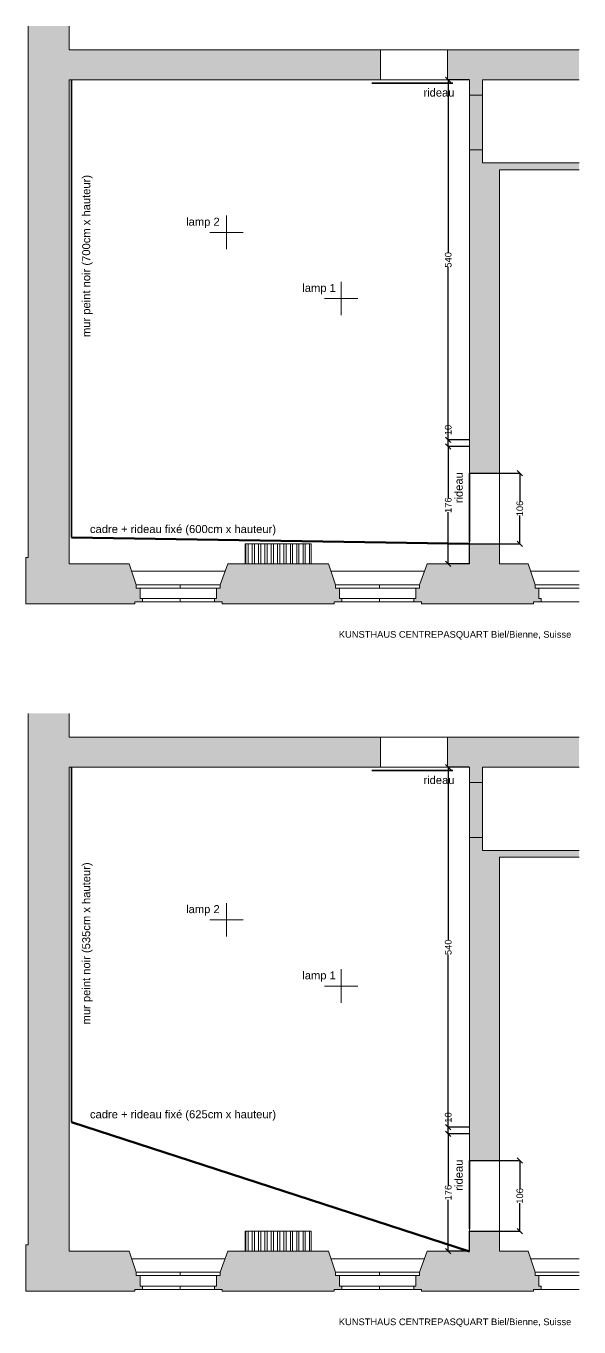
# Model space of a CAD drawing. Header units: millimetres. Extents: x -164 to 1796, y -2269 to 790.
# Drawn here: x 967 to 1796, y -2269 to -317 of the extents above; entities that cross this region are included whole.
import ezdxf

# ---------------------------------------------------------------- set-up
doc = ezdxf.new("R2010")
doc.units = ezdxf.units.MM
for name, color, linetype, lineweight in [('dimensions', 251, 'Continuous', 13), ('intervention', 230, 'Continuous', 35), ('invisible', 253, 'Continuous', 5), ('murs', 7, 'Continuous', 15), ('thin', 251, 'Continuous', 9)]:
    doc.layers.add(name, color=color, linetype=linetype, lineweight=lineweight)
doc.styles.get("Standard").update_dxf_attribs({"font": 'arial.ttf'})
doc.linetypes.add('ZIGZAG', pattern='A,0.00254,-5.08,[131,ltypeshp.shx,S=5.08,R=0,X=-5.08,Y=0],-10.16,[131,ltypeshp.shx,S=5.08,R=180,X=5.08,Y=0],-5.08', length=20.32254)
doc.dimstyles.get("Standard").update_dxf_attribs({"dimtxt": 10, "dimasz": 8, "dimexe": 0.18, "dimexo": 0.0625, "dimgap": 0.09, "dimtad": 0, "dimdec": 0, "dimzin": 0, "dimdsep": 46, "dimtxsty": 'Standard', "dimblk": 'OBLIQUE', "dimcen": 0.09, "dimadec": 0, "dimazin": 0, "dimtfac": 1, "dimtdec": 0, "dimtofl": 0, "dimtmove": 0, "dimatfit": 3, "dimldrblk": 'OBLIQUE', "dimfxl": 1, "dimtolj": 1, "dimtzin": 0, "dimarcsym": 0})

# ---------------------------------------------------------------- blocks, each defined once
blk = doc.blocks.new('_Oblique')
at = {"color": 0, "linetype": 'ByBlock', "lineweight": -2}
blk.add_line((-0.5, -0.5), (0.5, 0.5), dxfattribs=at)
blk = doc.blocks.new('*D25')
at = {"layer": 'Defpoints', "color": 0, "transparency": 16777216}
for p in [(1599.7, -948), (1631.4, -948), (1631.4, -1124)]:
    blk.add_point(p, dxfattribs=at)
at = {"layer": 'dimensions', "color": 0, "lineweight": -2, "transparency": 16777216}
for p, q in [((1631.3, -948), (1599.5, -948)), ((1599.7, -948), (1599.7, -1025.3)), ((1599.7, -1124), (1599.7, -1046.7)), ((1631.3, -1124), (1599.5, -1124))]:
    blk.add_line(p, q, dxfattribs=at)
at = {"layer": 'dimensions', "color": 0, "lineweight": -2, "transparency": 16777216, "xscale": 8, "yscale": 8, "zscale": 8}
for p, rotation in [((1599.7, -948), 90), ((1599.7, -1124), 270)]:
    blk.add_blockref('_Oblique', p, dxfattribs=dict(at, rotation=rotation))
at = {"layer": 'dimensions', "color": 0, "transparency": 16777216, "insert": (1599.7, -1036), "char_height": 10, "attachment_point": 5, "rotation": 90}
blk.add_mtext('\\A1;176', dxfattribs=at)
blk = doc.blocks.new('*D26')
at = {"layer": 'Defpoints', "color": 0, "transparency": 16777216}
for p in [(1599.7, -398), (1631.4, -398), (1631.4, -937.9)]:
    blk.add_point(p, dxfattribs=at)
at = {"layer": 'dimensions', "color": 0, "lineweight": -2, "transparency": 16777216}
for p, q in [((1631.3, -398), (1599.5, -398)), ((1599.7, -398), (1599.7, -656.9)), ((1599.7, -937.9), (1599.7, -679.1)), ((1631.3, -937.9), (1599.5, -937.9))]:
    blk.add_line(p, q, dxfattribs=at)
at = {"layer": 'dimensions', "color": 0, "lineweight": -2, "transparency": 16777216, "xscale": 8, "yscale": 8, "zscale": 8}
for p, rotation in [((1599.7, -398), 90), ((1599.7, -937.9), 270)]:
    blk.add_blockref('_Oblique', p, dxfattribs=dict(at, rotation=rotation))
at = {"layer": 'dimensions', "color": 0, "transparency": 16777216, "insert": (1599.7, -668), "char_height": 10, "attachment_point": 5, "rotation": 90}
blk.add_mtext('\\A1;540', dxfattribs=at)
blk = doc.blocks.new('*D24')
at = {"layer": 'Defpoints', "color": 0, "transparency": 16777216}
for p in [(1599.7, -938), (1630.8, -938), (1630.8, -948)]:
    blk.add_point(p, dxfattribs=at)
at = {"layer": 'dimensions', "color": 0, "lineweight": -2, "transparency": 16777216}
for p, q in [((1599.7, -938), (1599.7, -930)), ((1630.7, -938), (1599.5, -938)), ((1630.7, -948), (1599.5, -948)), ((1599.7, -948), (1599.7, -938))]:
    blk.add_line(p, q, dxfattribs=at)
at = {"layer": 'dimensions', "color": 0, "lineweight": -2, "transparency": 16777216, "xscale": 8, "yscale": 8, "zscale": 8}
for p, rotation in [((1599.7, -938), 90), ((1599.7, -948), 270)]:
    blk.add_blockref('_Oblique', p, dxfattribs=dict(at, rotation=rotation))
at = {"layer": 'dimensions', "color": 0, "transparency": 16777216, "insert": (1599.7, -923.2), "char_height": 10, "attachment_point": 5, "rotation": 90}
blk.add_mtext('\\A1;10', dxfattribs=at)
blk = doc.blocks.new('*D27')
at = {"layer": 'Defpoints', "color": 0, "transparency": 16777216}
for p in [(1631.4, -988), (1631.4, -1094), (1707.1, -1094)]:
    blk.add_point(p, dxfattribs=at)
at = {"layer": 'murs', "color": 0, "lineweight": -2, "transparency": 16777216}
for p, q in [((1631.5, -988), (1707.3, -988)), ((1707.1, -988), (1707.1, -1030.3)), ((1707.1, -1094), (1707.1, -1051.7)), ((1631.5, -1094), (1707.3, -1094))]:
    blk.add_line(p, q, dxfattribs=at)
at = {"layer": 'murs', "color": 0, "lineweight": -2, "transparency": 16777216, "xscale": 8, "yscale": 8, "zscale": 8}
for p, rotation in [((1707.1, -988), 90), ((1707.1, -1094), 270)]:
    blk.add_blockref('_Oblique', p, dxfattribs=dict(at, rotation=rotation))
at = {"layer": 'murs', "color": 0, "transparency": 16777216, "insert": (1707.1, -1041), "char_height": 10, "attachment_point": 5, "rotation": 90}
blk.add_mtext('\\A1;106', dxfattribs=at)
blk = doc.blocks.new('*D29')
at = {"layer": 'Defpoints', "color": 0, "transparency": 16777216}
for p in [(1599.7, -1979.1), (1631.4, -1979.1), (1631.4, -2155.1)]:
    blk.add_point(p, dxfattribs=at)
at = {"layer": 'dimensions', "color": 0, "lineweight": -2, "transparency": 16777216}
for p, q in [((1631.3, -1979.1), (1599.5, -1979.1)), ((1599.7, -1979.1), (1599.7, -2056.5)), ((1599.7, -2155.1), (1599.7, -2077.8)), ((1631.3, -2155.1), (1599.5, -2155.1))]:
    blk.add_line(p, q, dxfattribs=at)
at = {"layer": 'dimensions', "color": 0, "lineweight": -2, "transparency": 16777216, "xscale": 8, "yscale": 8, "zscale": 8}
for p, rotation in [((1599.7, -1979.1), 90), ((1599.7, -2155.1), 270)]:
    blk.add_blockref('_Oblique', p, dxfattribs=dict(at, rotation=rotation))
at = {"layer": 'dimensions', "color": 0, "transparency": 16777216, "insert": (1599.7, -2067.1), "char_height": 10, "attachment_point": 5, "rotation": 90}
blk.add_mtext('\\A1;176', dxfattribs=at)
blk = doc.blocks.new('*D30')
at = {"layer": 'Defpoints', "color": 0, "transparency": 16777216}
for p in [(1599.7, -1429.1), (1631.4, -1429.1), (1631.4, -1969.1)]:
    blk.add_point(p, dxfattribs=at)
at = {"layer": 'dimensions', "color": 0, "lineweight": -2, "transparency": 16777216}
for p, q in [((1631.3, -1429.1), (1599.5, -1429.1)), ((1599.7, -1429.1), (1599.7, -1688)), ((1599.7, -1969.1), (1599.7, -1710.2)), ((1631.3, -1969.1), (1599.5, -1969.1))]:
    blk.add_line(p, q, dxfattribs=at)
at = {"layer": 'dimensions', "color": 0, "lineweight": -2, "transparency": 16777216, "xscale": 8, "yscale": 8, "zscale": 8}
for p, rotation in [((1599.7, -1429.1), 90), ((1599.7, -1969.1), 270)]:
    blk.add_blockref('_Oblique', p, dxfattribs=dict(at, rotation=rotation))
at = {"layer": 'dimensions', "color": 0, "transparency": 16777216, "insert": (1599.7, -1699.1), "char_height": 10, "attachment_point": 5, "rotation": 90}
blk.add_mtext('\\A1;540', dxfattribs=at)
blk = doc.blocks.new('*D28')
at = {"layer": 'Defpoints', "color": 0, "transparency": 16777216}
for p in [(1599.7, -1969.1), (1630.8, -1969.1), (1630.8, -1979.1)]:
    blk.add_point(p, dxfattribs=at)
at = {"layer": 'dimensions', "color": 0, "lineweight": -2, "transparency": 16777216}
for p, q in [((1630.7, -1969.1), (1599.5, -1969.1)), ((1599.7, -1969.1), (1599.7, -1961.1)), ((1599.7, -1979.1), (1599.7, -1969.1)), ((1630.7, -1979.1), (1599.5, -1979.1))]:
    blk.add_line(p, q, dxfattribs=at)
at = {"layer": 'dimensions', "color": 0, "lineweight": -2, "transparency": 16777216, "xscale": 8, "yscale": 8, "zscale": 8}
for p, rotation in [((1599.7, -1969.1), 90), ((1599.7, -1979.1), 270)]:
    blk.add_blockref('_Oblique', p, dxfattribs=dict(at, rotation=rotation))
at = {"layer": 'dimensions', "color": 0, "transparency": 16777216, "insert": (1599.7, -1954.4), "char_height": 10, "attachment_point": 5, "rotation": 90}
blk.add_mtext('\\A1;10', dxfattribs=at)
blk = doc.blocks.new('*D31')
at = {"layer": 'Defpoints', "color": 0, "transparency": 16777216}
for p in [(1631.4, -2019.1), (1631.4, -2125.1), (1707.1, -2125.1)]:
    blk.add_point(p, dxfattribs=at)
at = {"layer": 'murs', "color": 0, "lineweight": -2, "transparency": 16777216}
for p, q in [((1631.5, -2019.1), (1707.3, -2019.1)), ((1707.1, -2019.1), (1707.1, -2061.5)), ((1707.1, -2125.1), (1707.1, -2082.8)), ((1631.5, -2125.1), (1707.3, -2125.1))]:
    blk.add_line(p, q, dxfattribs=at)
at = {"layer": 'murs', "color": 0, "lineweight": -2, "transparency": 16777216, "xscale": 8, "yscale": 8, "zscale": 8}
for p, rotation in [((1707.1, -2019.1), 90), ((1707.1, -2125.1), 270)]:
    blk.add_blockref('_Oblique', p, dxfattribs=dict(at, rotation=rotation))
at = {"layer": 'murs', "color": 0, "transparency": 16777216, "insert": (1707.1, -2072.1), "char_height": 10, "attachment_point": 5, "rotation": 90}
blk.add_mtext('\\A1;106', dxfattribs=at)

msp = doc.modelspace()

# ---------------------------------------------------------------- hatches: boundary and pattern name
at = {"layer": 'murs'}
h = msp.add_hatch(color=254, dxfattribs=at)
h.dxf.hatch_style = 1
h.paths.add_polyline_path([(1651, -420.9), (1631.4, -420.9), (1631.4, -503.1), (1651, -503.1)])
h.paths.add_polyline_path([(970, -317.3), (1031.4, -317.3), (1031.4, -353), (1498.4, -353), (1498.4, -398), (1031.4, -398), (1031.4, -1124), (1121.4, -1124), (1131.9, -1155.3), (1131.9, -1160.3), (1137.6, -1160.3), (1137.6, -1176), (1141.1, -1176), (1141.1, -1181), (1129.6, -1181), (1129.6, -1184), (1031.4, -1184), (966.6, -1184), (966.6, -1114.4), (970, -1114.4)])
h.paths.add_polyline_path([(1598.4, -353), (1795.8, -353), (1795.8, -398), (1651, -398), (1651, -420.9), (1631.4, -420.9), (1631.4, -398), (1598.4, -398)])
h.paths.add_polyline_path([(1631.4, -503.1), (1651, -503.1), (1651, -522.7), (1795.8, -522.7), (1795.8, -532.8), (1676.4, -532.8), (1676.4, -988), (1631.4, -988)])
h.paths.add_polyline_path([(1568, -1124), (1631.4, -1124), (1631.4, -1094), (1676.4, -1094), (1676.4, -1124), (1719.5, -1124), (1730, -1155.3), (1730, -1160.3), (1735.7, -1160.3), (1735.7, -1176), (1739.2, -1176), (1739.2, -1181), (1727.7, -1181), (1727.7, -1184), (1559.5, -1184), (1559.5, -1181), (1548, -1181), (1548, -1176), (1551.1, -1176), (1551.1, -1160.3), (1556.8, -1160.3), (1556.8, -1155.3)])
h.paths.add_polyline_path([(1252.2, -1160.3), (1257.9, -1160.3), (1257.9, -1155.3), (1269.1, -1124), (1420.3, -1124), (1430.8, -1155.3), (1430.8, -1160.3), (1436.5, -1160.3), (1436.5, -1176), (1440, -1176), (1440, -1181), (1428.5, -1181), (1428.5, -1184), (1260.6, -1184), (1260.6, -1181), (1249.1, -1181), (1249.1, -1176), (1252.2, -1176)], flags=17)
h = msp.add_hatch(color=254, dxfattribs=at)
h.dxf.hatch_style = 1
h.paths.add_polyline_path([(1651, -1452), (1631.4, -1452), (1631.4, -1534.2), (1651, -1534.2)])
h.paths.add_polyline_path([(970, -1348.4), (1031.4, -1348.4), (1031.4, -1384.1), (1498.4, -1384.1), (1498.4, -1429.1), (1031.4, -1429.1), (1031.4, -2155.1), (1121.4, -2155.1), (1131.9, -2186.5), (1131.9, -2191.5), (1137.6, -2191.5), (1137.6, -2207.2), (1141.1, -2207.2), (1141.1, -2212.2), (1129.6, -2212.2), (1129.6, -2215.1), (1031.4, -2215.1), (966.6, -2215.1), (966.6, -2145.5), (970, -2145.5)])
h.paths.add_polyline_path([(1598.4, -1384.1), (1795.8, -1384.1), (1795.8, -1429.1), (1651, -1429.1), (1651, -1452), (1631.4, -1452), (1631.4, -1429.1), (1598.4, -1429.1)])
h.paths.add_polyline_path([(1631.4, -1534.2), (1651, -1534.2), (1651, -1553.8), (1795.8, -1553.8), (1795.8, -1564), (1676.4, -1564), (1676.4, -2019.1), (1631.4, -2019.1)])
h.paths.add_polyline_path([(1568, -2155.1), (1631.4, -2155.1), (1631.4, -2125.1), (1676.4, -2125.1), (1676.4, -2155.1), (1719.5, -2155.1), (1730, -2186.5), (1730, -2191.5), (1735.7, -2191.5), (1735.7, -2207.2), (1739.2, -2207.2), (1739.2, -2212.2), (1727.7, -2212.2), (1727.7, -2215.1), (1559.5, -2215.1), (1559.5, -2212.2), (1548, -2212.2), (1548, -2207.2), (1551.1, -2207.2), (1551.1, -2191.5), (1556.8, -2191.5), (1556.8, -2186.5)])
h.paths.add_polyline_path([(1252.2, -2191.5), (1257.9, -2191.5), (1257.9, -2186.5), (1269.1, -2155.1), (1420.3, -2155.1), (1430.8, -2186.5), (1430.8, -2191.5), (1436.5, -2191.5), (1436.5, -2207.2), (1440, -2207.2), (1440, -2212.2), (1428.5, -2212.2), (1428.5, -2215.1), (1260.6, -2215.1), (1260.6, -2212.2), (1249.1, -2212.2), (1249.1, -2207.2), (1252.2, -2207.2)], flags=17)
at = {"layer": 'thin'}
h = msp.add_hatch(dxfattribs=at)
h.set_pattern_fill('STEEL', color=256, scale=3, angle=45)
h.set_pattern_definition([(90, (1109.166, -988.006), (-9.525, 2e-15), []), (90, (1105.798, -984.639), (-9.525, 2e-15), [])])
h.paths.add_polyline_path([(1295.2, -1124), (1394.1, -1124), (1394.1, -1094), (1295.2, -1094)])
h = msp.add_hatch(dxfattribs=at)
h.set_pattern_fill('STEEL', color=256, scale=3, angle=45)
h.set_pattern_definition([(90, (1109.166, -2019.133), (-9.525, 2e-15), []), (90, (1105.798, -2015.766), (-9.525, 2e-15), [])])
h.paths.add_polyline_path([(1295.2, -2155.1), (1394.1, -2155.1), (1394.1, -2125.1), (1295.2, -2125.1)])

# ---------------------------------------------------------------- linework, layer by layer
for p, q in [((1631.4, -1124), (1631.4, -1094)), ((1631.4, -2155.1), (1631.4, -2125.1))]:
    msp.add_line(p, q)
at = {"layer": 'intervention', "linetype": 'ZIGZAG'}
for p, q in [((1606.8, -403), (1485.4, -403)), ((1631.4, -988), (1631.4, -1090.4)), ((1606.8, -1434.1), (1485.4, -1434.1)), ((1631.4, -2019.1), (1631.4, -2121.6))]:
    msp.add_line(p, q, dxfattribs=at)
at = {"layer": 'intervention', "lineweight": 80}
for p, q in [((1631.5, -1094), (1034.7, -1084.5)), ((1631.5, -2155.2), (1034.7, -1961.3))]:
    msp.add_line(p, q, dxfattribs=at)
at = {"layer": 'intervention'}
for points in [[(1034.7, -1084.5), (1034.8, -398)], [(1034.8, -1961.3), (1034.8, -1429.1)]]:
    msp.add_lwpolyline(points, dxfattribs=at)
at = {"layer": 'invisible'}
for p, q in [((1598.4, -353), (1498.4, -353)), ((1598.4, -398), (1498.4, -398)), ((1631.4, -988), (1631.4, -1094)), ((1676.4, -988), (1676.4, -1094)), ((1598.4, -1384.1), (1498.4, -1384.1)), ((1598.4, -1429.1), (1498.4, -1429.1)), ((1631.4, -2019.1), (1631.4, -2125.1)), ((1676.4, -2019.1), (1676.4, -2125.1))]:
    msp.add_line(p, q, dxfattribs=at)
at = {"layer": 'murs'}
for p, q in [((1631.4, -503.1), (1651, -503.1)), ((1267.3, -601.7), (1267.3, -651.9)), ((1292.4, -626.8), (1242.1, -626.8)), ((1439.3, -701), (1439.3, -751.2)), ((1464.4, -726.1), (1414.1, -726.1)), ((1631.4, -1534.2), (1651, -1534.2)), ((1267.3, -1632.8), (1267.3, -1683)), ((1292.4, -1657.9), (1242.1, -1657.9)), ((1439.3, -1732.1), (1439.3, -1782.3)), ((1464.4, -1757.2), (1414.1, -1757.2))]:
    msp.add_line(p, q, dxfattribs=at)
for points in [[(970, -317.3), (970, -1114.4), (966.6, -1114.4), (966.6, -1184), (1031.4, -1184), (1129.6, -1184), (1129.6, -1181), (1141.1, -1181), (1141.1, -1176), (1137.6, -1176), (1137.6, -1160.3), (1131.9, -1160.3), (1131.9, -1155.3), (1121.4, -1124), (1031.4, -1124), (1031.4, -398), (1498.4, -398), (1498.4, -353), (1031.4, -353), (1031.4, -317.3)], [(1795.8, -353), (1598.4, -353), (1598.4, -398), (1631.4, -398), (1631.4, -420.9), (1651, -420.9), (1651, -398), (1795.8, -398)], [(1795.8, -522.7), (1651, -522.7), (1651, -420.9), (1631.4, -420.9), (1631.4, -988), (1676.4, -988), (1676.4, -532.8), (1795.8, -532.8)], [(970, -1348.4), (970, -2145.5), (966.6, -2145.5), (966.6, -2215.1), (1031.4, -2215.1), (1129.6, -2215.1), (1129.6, -2212.2), (1141.1, -2212.2), (1141.1, -2207.2), (1137.6, -2207.2), (1137.6, -2191.5), (1131.9, -2191.5), (1131.9, -2186.5), (1121.4, -2155.1), (1031.4, -2155.1), (1031.4, -1429.1), (1498.4, -1429.1), (1498.4, -1384.1), (1031.4, -1384.1), (1031.4, -1348.4)], [(1795.8, -1384.1), (1598.4, -1384.1), (1598.4, -1429.1), (1631.4, -1429.1), (1631.4, -1452), (1651, -1452), (1651, -1429.1), (1795.8, -1429.1)], [(1795.8, -1553.8), (1651, -1553.8), (1651, -1452), (1631.4, -1452), (1631.4, -2019.1), (1676.4, -2019.1), (1676.4, -1564), (1795.8, -1564)]]:
    msp.add_lwpolyline(points, dxfattribs=at)
for points in [[(1551.1, -1160.3), (1551.1, -1176), (1548, -1176), (1548, -1181), (1559.5, -1181), (1559.5, -1184), (1727.7, -1184), (1727.7, -1181), (1739.2, -1181), (1739.2, -1176), (1735.7, -1176), (1735.7, -1160.3), (1730, -1160.3), (1730, -1155.3), (1719.5, -1124), (1676.4, -1124), (1676.4, -1094), (1631.4, -1094), (1631.4, -1124), (1568, -1124), (1556.8, -1155.3), (1556.8, -1160.3)], [(1428.5, -1184), (1428.5, -1181), (1440, -1181), (1440, -1176), (1436.5, -1176), (1436.5, -1160.3), (1430.8, -1160.3), (1430.8, -1155.3), (1420.3, -1124), (1269.1, -1124), (1257.9, -1155.3), (1257.9, -1160.3), (1252.2, -1160.3), (1252.2, -1176), (1249.1, -1176), (1249.1, -1181), (1260.6, -1181), (1260.6, -1184)], [(1551.1, -2191.5), (1551.1, -2207.2), (1548, -2207.2), (1548, -2212.2), (1559.5, -2212.2), (1559.5, -2215.1), (1727.7, -2215.1), (1727.7, -2212.2), (1739.2, -2212.2), (1739.2, -2207.2), (1735.7, -2207.2), (1735.7, -2191.5), (1730, -2191.5), (1730, -2186.5), (1719.5, -2155.1), (1676.4, -2155.1), (1676.4, -2125.1), (1631.4, -2125.1), (1631.4, -2155.1), (1568, -2155.1), (1556.8, -2186.5), (1556.8, -2191.5)], [(1428.5, -2215.1), (1428.5, -2212.2), (1440, -2212.2), (1440, -2207.2), (1436.5, -2207.2), (1436.5, -2191.5), (1430.8, -2191.5), (1430.8, -2186.5), (1420.3, -2155.1), (1269.1, -2155.1), (1257.9, -2186.5), (1257.9, -2191.5), (1252.2, -2191.5), (1252.2, -2207.2), (1249.1, -2207.2), (1249.1, -2212.2), (1260.6, -2212.2), (1260.6, -2215.1)]]:
    msp.add_lwpolyline(points, close=True, dxfattribs=at)
at = {"layer": 'thin'}
for p, q in [((1631.4, -420.9), (1631.4, -503.1)), ((1651, -420.9), (1651, -503.1)), ((1265.2, -1135.2), (1125, -1135.2)), ((1564.1, -1135.2), (1424, -1135.2)), ((1795.8, -1135.2), (1723.1, -1135.2)), ((1197.7, -1155.3), (1131.9, -1155.3)), ((1131.9, -1160.3), (1197.7, -1160.3)), ((1197.7, -1160.3), (1197.7, -1155.3)), ((1257.9, -1155.3), (1197.7, -1155.3)), ((1197.7, -1160.3), (1257.9, -1160.3)), ((1252.2, -1160.3), (1257.9, -1160.3)), ((1257.9, -1160.3), (1257.9, -1156.1)), ((1496.6, -1155.3), (1430.8, -1155.3)), ((1430.8, -1160.3), (1496.6, -1160.3)), ((1496.6, -1160.3), (1496.6, -1155.3)), ((1556.8, -1155.3), (1496.6, -1155.3)), ((1496.6, -1160.3), (1556.8, -1160.3)), ((1551.1, -1160.3), (1556.8, -1160.3)), ((1556.8, -1160.3), (1556.8, -1156.1)), ((1795.8, -1155.3), (1730, -1155.3)), ((1730, -1160.3), (1795.8, -1160.3)), ((1197.7, -1176), (1141.1, -1176)), ((1141.1, -1181), (1197.7, -1181)), ((1197.7, -1181), (1197.7, -1176)), ((1496.6, -1176), (1440, -1176)), ((1440, -1181), (1496.6, -1181)), ((1496.6, -1181), (1496.6, -1176)), ((1739.2, -1181), (1795.8, -1181)), ((1631.4, -1452), (1631.4, -1534.2)), ((1651, -1452), (1651, -1534.2)), ((1265.2, -2166.3), (1125, -2166.3)), ((1564.1, -2166.3), (1424, -2166.3)), ((1795.8, -2166.3), (1723.1, -2166.3)), ((1197.7, -2186.5), (1131.9, -2186.5)), ((1131.9, -2191.5), (1197.7, -2191.5)), ((1197.7, -2191.5), (1197.7, -2186.5)), ((1257.9, -2186.5), (1197.7, -2186.5)), ((1197.7, -2191.5), (1257.9, -2191.5)), ((1252.2, -2191.5), (1257.9, -2191.5)), ((1257.9, -2191.5), (1257.9, -2187.2)), ((1496.6, -2186.5), (1430.8, -2186.5)), ((1430.8, -2191.5), (1496.6, -2191.5)), ((1496.6, -2191.5), (1496.6, -2186.5)), ((1556.8, -2186.5), (1496.6, -2186.5)), ((1496.6, -2191.5), (1556.8, -2191.5)), ((1551.1, -2191.5), (1556.8, -2191.5)), ((1556.8, -2191.5), (1556.8, -2187.2)), ((1795.8, -2186.5), (1730, -2186.5)), ((1730, -2191.5), (1795.8, -2191.5)), ((1197.7, -2207.2), (1141.1, -2207.2)), ((1141.1, -2212.2), (1197.7, -2212.2)), ((1197.7, -2212.2), (1197.7, -2207.2)), ((1496.6, -2207.2), (1440, -2207.2)), ((1440, -2212.2), (1496.6, -2212.2)), ((1496.6, -2212.2), (1496.6, -2207.2)), ((1739.2, -2212.2), (1795.8, -2212.2))]:
    msp.add_line(p, q, dxfattribs=at)
for points in [[(1394.1, -1124), (1295.2, -1124), (1295.2, -1094), (1394.1, -1094), (1394.1, -1124)], [(1141.1, -1181), (1197.7, -1181), (1197.7, -1177)], [(1440, -1181), (1496.6, -1181), (1496.6, -1177)], [(1394.1, -2155.1), (1295.2, -2155.1), (1295.2, -2125.1), (1394.1, -2125.1), (1394.1, -2155.1)], [(1141.1, -2212.2), (1197.7, -2212.2), (1197.7, -2208.1)], [(1440, -2212.2), (1496.6, -2212.2), (1496.6, -2208.1)]]:
    msp.add_lwpolyline(points, dxfattribs=at)
for points in [[(1197.7, -1176), (1249.1, -1176), (1249.1, -1181), (1197.7, -1181)], [(1496.6, -1176), (1548, -1176), (1548, -1181), (1496.6, -1181)], [(1197.7, -2207.2), (1249.1, -2207.2), (1249.1, -2212.2), (1197.7, -2212.2)], [(1496.6, -2207.2), (1548, -2207.2), (1548, -2212.2), (1496.6, -2212.2)]]:
    msp.add_lwpolyline(points, close=True, dxfattribs=at)

# ---------------------------------------------------------------- texts
at = {"layer": 'intervention'}
for s, p in [('rideau', (1562.5, -423.1)), ('cadre + rideau fixé (600cm x hauteur)', (1062.5, -1077.8)), ('rideau', (1562.5, -1454.3)), ('cadre + rideau fixé (625cm x hauteur)', (1062.5, -1955.6))]:
    msp.add_text(s, height=12, dxfattribs=at).set_placement(p)
for s, p in [('mur peint noir (700cm x hauteur)', (1062.9, -783.8)), ('rideau', (1621.4, -1033.1)), ('mur peint noir (535cm x hauteur)', (1062.9, -1814.9)), ('rideau', (1621.4, -2064.2))]:
    msp.add_text(s, height=12, rotation=90, dxfattribs=at).set_placement(p)
at = {"layer": 'murs'}
for s, p in [('lamp 2 ', (1206.7, -616.8)), ('lamp 1 ', (1380.9, -716.1)), ('lamp 2 ', (1206.7, -1647.9)), ('lamp 1 ', (1380.9, -1747.2))]:
    msp.add_text(s, height=12, dxfattribs=at).set_placement(p)
at = {"layer": 'thin'}
for p in [(1435.7, -1234.8), (1435.7, -2265.9)]:
    msp.add_text('KUNSTHAUS CENTREPASQUART\u2028 Biel/Bienne, Suisse\u2029', height=10, dxfattribs=at).set_placement(p)

# ---------------------------------------------------------------- dimensions: what is measured, and where the dimension line sits
at = {"layer": 'dimensions'}
for p1, p2, distance, picture, middle in [((1631.4, -937.9), (1631.4, -398), 31.8, '*D26', (1599.7, -668)), ((1630.8, -948), (1630.8, -938), 31.1, '*D24', (1599.7, -923.2)), ((1631.4, -1124), (1631.4, -948), 31.8, '*D25', (1599.7, -1036)), ((1631.4, -1969.1), (1631.4, -1429.1), 31.8, '*D30', (1599.7, -1699.1)), ((1630.8, -1979.1), (1630.8, -1969.1), 31.1, '*D28', (1599.7, -1954.4)), ((1631.4, -2155.1), (1631.4, -1979.1), 31.8, '*D29', (1599.7, -2067.1))]:
    dim = msp.add_aligned_dim(p1=p1, p2=p2, distance=distance, dimstyle='Standard', dxfattribs=at)
    dim.commit()
    dim.dimension.update_dxf_attribs({"geometry": picture, "text_midpoint": middle})
at = {"layer": 'murs'}
for base, p1, p2, picture, middle in [((1707.1, -1094), (1631.4, -988), (1631.4, -1094), '*D27', (1707.1, -1041)), ((1707.1, -2125.1), (1631.4, -2019.1), (1631.4, -2125.1), '*D31', (1707.1, -2072.1))]:
    dim = msp.add_linear_dim(base=base, p1=p1, p2=p2, angle=90, dimstyle='Standard', dxfattribs=at)
    dim.commit()
    dim.dimension.update_dxf_attribs({"geometry": picture, "text_midpoint": middle})

doc.saveas('drawing.dxf')
